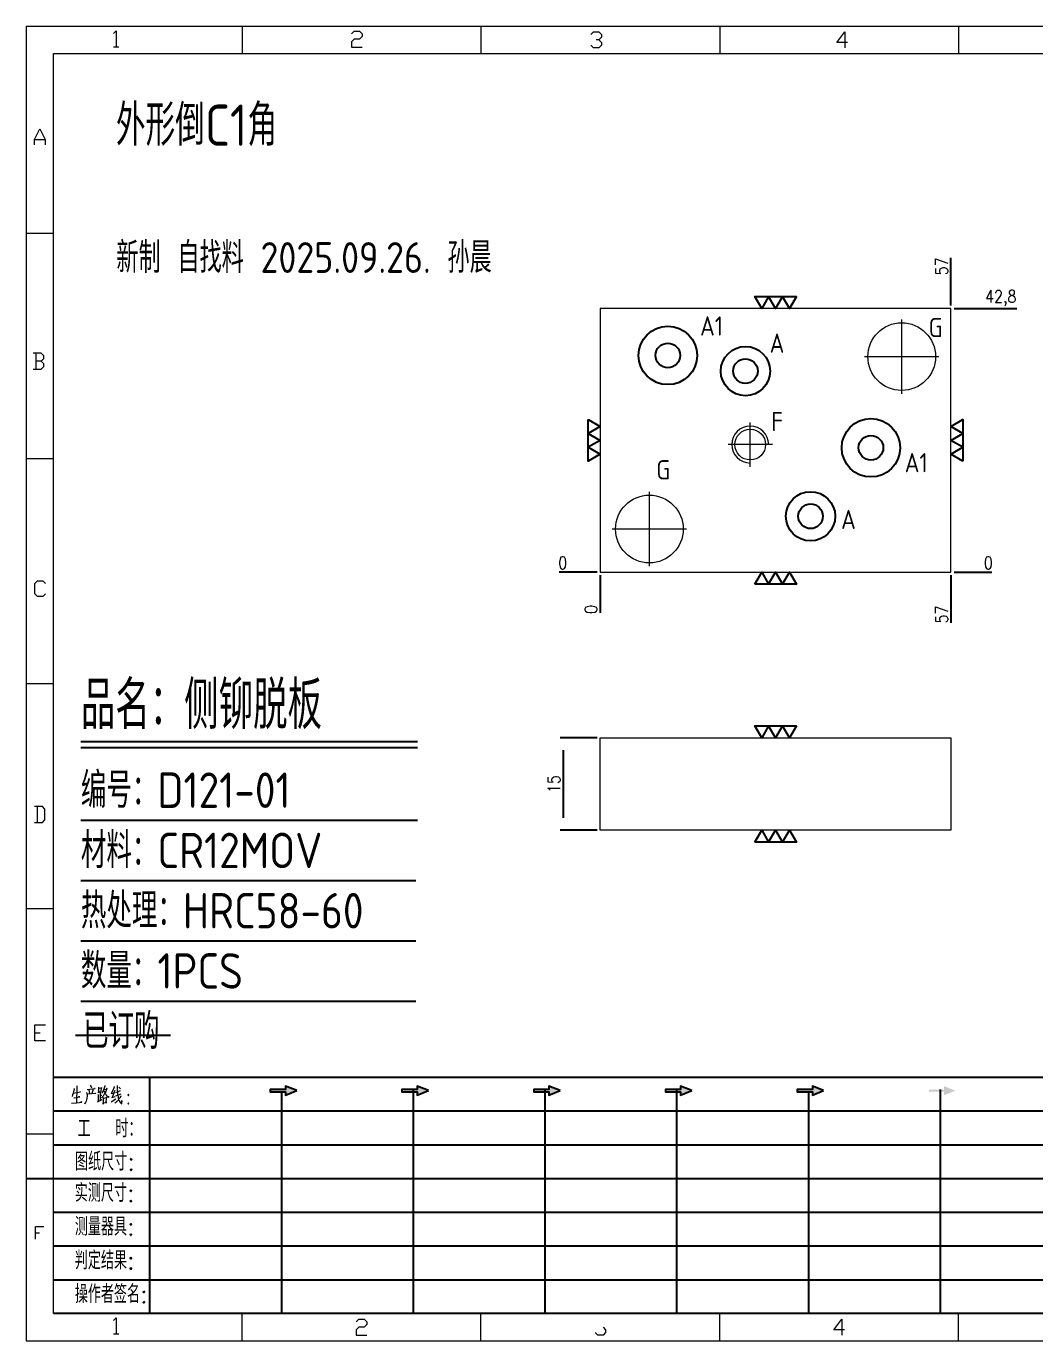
# Model space of a CAD drawing. Header units: millimetres. Extents: x 88508 to 142116, y -5268 to 20283.
# Drawn here: x 114637.9 to 114801.9, y -4880.3 to -4666.8 of the extents above; entities that cross this region are included whole.
import ezdxf
from ezdxf.enums import TextEntityAlignment as Align

# ---------------------------------------------------------------- set-up
doc = ezdxf.new("R2010")
doc.units = ezdxf.units.MM
doc.linetypes.add('CENTER', pattern=[0])
for name, color, linetype in [('DIM', 4, 'Continuous'), ('PH2_W', 1, 'Continuous'), ('PS2', 7, 'Continuous'), ('PS2_O', 40, 'Continuous'), ('PS2_W', 1, 'Continuous'), ('PS_P', 2, 'Continuous'), ('TEXT', 4, 'Continuous')]:
    doc.layers.add(name, color=color, linetype=linetype)
doc.styles.add('chinesef_fs', font='simplex.shx', dxfattribs={"bigfont": 'gbcbig.shx'})
doc.styles.add('gbenor', font='gbenor.shx', dxfattribs={"bigfont": 'gbcbig.shx'})
doc.styles.add('GBENOR_', font='gbenor.shx', dxfattribs={"bigfont": 'gbcbig'})
doc.styles.get("Standard").update_dxf_attribs({"font": 'txt.shx', "width": 0.85, "bigfont": 'ctxt.shx'})
doc.styles.add('TXT', font='txt.shx', dxfattribs={"width": 0.8, "bigfont": 'ctxt.shx'})
doc.dimstyles.new('T-2-WX', dxfattribs={"dimtxt": 2, "dimasz": 2, "dimexe": 0.5, "dimexo": 0.5, "dimgap": 0.5, "dimtad": 1, "dimtxsty": 'Standard', "dimblk": 'OPEN30', "dimcen": 0, "dimazin": 3, "dimtfac": 1, "dimtmove": 0, "dimatfit": 3, "dimldrblk": 'OPEN30', "dimlwd": -1, "dimlwe": -1})

# ---------------------------------------------------------------- blocks, each defined once
blk = doc.blocks.new('U40')
for points in [[(351.8, 337.7), (351.8, 333.2), (367, 339.3), (351.8, 345.3), (351.8, 340.8), (331.2, 340.8), (331.2, 337.7)], [(545.7, 339.3), (530.6, 345.3), (530.6, 340.8), (509.9, 340.8), (509.9, 337.7), (530.6, 337.7), (530.6, 333.2)], [(724.5, 339.3), (709.3, 345.3), (709.3, 340.8), (688.7, 340.8), (688.7, 337.7), (709.3, 337.7), (709.3, 333.2)], [(903.3, 339.3), (888.1, 345.3), (888.1, 340.8), (867.5, 340.8), (867.5, 337.7), (888.1, 337.7), (888.1, 333.2)], [(1082.1, 339.3), (1066.9, 345.3), (1066.9, 340.8), (1046.3, 340.8), (1046.3, 337.7), (1066.9, 337.7), (1066.9, 333.2)], [(1245.7, 337.7), (1245.7, 333.2), (1260.9, 339.3), (1245.7, 345.3), (1245.7, 340.8), (1225.1, 340.8), (1225.1, 337.7)]]:
    blk.add_hatch(color=3).paths.add_polyline_path(points)
at = {"color": 254, "lineweight": 18}
for p, q in [((0, 1783.5), (0, 0)), ((0, 1783.5), (2530.2, 1783.5)), ((941.1, 1783.5), (941.1, 1746.5)), ((1265.1, 1783.5), (1265.1, 1746.5)), ((37, 37), (37, 1746.5)), ((37, 1746.5), (2493.2, 1746.5)), ((0, 1502.7), (37, 1502.7)), ((0, 1197.2), (37, 1197.2)), ((0, 891.7), (37, 891.7)), ((0, 586.3), (37, 586.3)), ((0, 280.8), (37, 280.8)), ((37, 37), (2493.2, 37)), ((941.1, 0), (941.1, 37)), ((1265.1, 0), (1265.1, 37)), ((0, 0), (2530.2, 0))]:
    blk.add_line(p, q, dxfattribs=at)
at = {"color": 254, "linetype": 'Continuous', "lineweight": 18}
for p, q in [((293.1, 1783.5), (293.1, 1746.5)), ((617.1, 1783.5), (617.1, 1746.5)), ((293.1, 0), (293.1, 37)), ((617.1, 0), (617.1, 37))]:
    blk.add_line(p, q, dxfattribs=at)
for p, q in [((38, 357.6), (1598.2, 357.6)), ((38, 311.8), (1598.2, 311.8)), ((37.1, 266), (1598.2, 266)), ((0.1, 220.2), (1598.2, 220.2)), ((37.1, 174.4), (1598.2, 174.4)), ((37.1, 128.6), (1598.2, 128.6)), ((37.1, 82.8), (1598.2, 82.8))]:
    blk.add_line(p, q)
at = {"color": 254}
for p, q in [((167.8, 37), (167.8, 357.6)), ((525.5, 37), (525.5, 340.8)), ((704.3, 37), (704.3, 340.8)), ((883.1, 37), (883.1, 340.8)), ((1240.6, 37), (1240.6, 340.8)), ((346.7, 37), (346.7, 337.9)), ((1061.9, 37), (1061.9, 337.7)), ((1598.2, 37), (38, 37))]:
    blk.add_line(p, q, dxfattribs=at)
at = {"color": 92, "lineweight": 18}
for points in [[(118.3, 1773.7), (121.9, 1777.3), (121.9, 1755.8)], [(441.4, 1773.1), (445, 1776.7), (452.2, 1776.7), (455.8, 1773.1), (455.8, 1769.5), (452.2, 1765.9), (445, 1765.9), (441.4, 1762.3), (441.4, 1755.1), (455.8, 1755.1)], [(766.4, 1772.4), (770, 1776), (777.2, 1776), (780.8, 1772.4), (780.8, 1768.8), (777.2, 1765.2), (773.6, 1765.2)], [(1114.4, 1761.4), (1100, 1761.4), (1110.8, 1775.8), (1110.8, 1754.2)], [(118.3, 1755.8), (125.5, 1755.8)], [(777.2, 1765.2), (780.8, 1761.6), (780.8, 1758), (777.2, 1754.4), (770, 1754.4), (766.4, 1758)], [(11.1, 1622.8), (11.1, 1630), (18.3, 1644.4), (25.5, 1630), (25.5, 1622.8)], [(11.1, 1630), (25.5, 1630)], [(20, 1329), (23.6, 1332.6), (23.6, 1336.2), (20, 1339.8), (9.2, 1339.8)], [(12.8, 1339.8), (12.8, 1318.2)], [(9.2, 1318.2), (20, 1318.2), (23.6, 1321.8), (23.6, 1325.4), (20, 1329), (12.8, 1329)], [(26.1, 1013.2), (22.5, 1009.6), (15.3, 1009.6), (11.7, 1013.2), (11.7, 1027.6), (15.3, 1031.2), (22.5, 1031.2), (26.1, 1027.6)], [(11, 703.2), (21.8, 703.2), (25.4, 706.8), (25.4, 721.2), (21.8, 724.8), (11, 724.8)], [(14.6, 724.8), (14.6, 703.2)], [(26.1, 407), (11.7, 407), (11.7, 428.6), (26.1, 428.6)], [(11.7, 417.8), (18.9, 417.8)], [(12.3, 137.7), (12.3, 155), (23.8, 155)], [(12.3, 146.4), (18.1, 146.4)], [(118.3, 27.4), (121.9, 31), (121.9, 9.4)], [(447.9, 25.7), (451.5, 29.3), (458.7, 29.3), (462.3, 25.7), (462.3, 22.1), (458.7, 18.5), (451.5, 18.5), (447.9, 14.9), (447.9, 7.7), (462.3, 7.7)], [(782.7, 18.5), (786.3, 14.9), (786.3, 11.3), (782.7, 7.7), (775.5, 7.7), (771.9, 11.3)], [(1110.3, 14.9), (1095.9, 14.9), (1106.7, 29.3), (1106.7, 7.7)], [(118.3, 9.4), (125.5, 9.4)]]:
    blk.add_lwpolyline(points, dxfattribs=at)
at = {"color": 92, "lineweight": 0}
for points in [[(65, 342.2), (64.8, 341), (64.1, 337.9), (63.6, 335.7), (62.8, 333.5), (62.1, 331.4)], [(68.4, 345.9), (68.7, 344.4), (68.1, 322.9)], [(82.6, 340.8), (93.7, 342.2), (93.3, 342.4), (92.4, 342)], [(86.1, 336.1), (86, 337.5), (85.3, 339.8)], [(86.7, 346.7), (87.9, 344.6), (88.3, 343)], [(90.3, 341), (90.4, 339.6), (89.1, 335.3)], [(97.8, 344), (98.1, 342.6), (98.1, 340.8), (98.1, 337.9), (98.1, 336.3), (98.2, 337.7), (102.1, 338.3), (101.8, 338.3), (102.1, 343.6), (102.1, 343.2), (102.1, 342.8), (98.2, 342.2)], [(105.5, 341.2), (105.9, 341), (109.6, 341.8), (109.3, 342.6), (108.5, 339.6), (107.6, 337.3), (106.9, 335.9), (105.9, 334.3), (104.3, 332), (103.1, 330.4), (101.9, 329.4)], [(106.6, 346.5), (106.5, 345.2), (105.1, 341.2), (104.2, 338.9), (103.1, 336.3), (102.6, 335.5)], [(104.9, 339.1), (105.3, 338.7), (107, 335.7), (108.6, 333.3), (109.9, 331.2), (110.3, 330.8), (112.6, 330.8), (110.2, 331.2), (109, 332.6)], [(119.3, 344.8), (119.1, 343.8), (116.8, 338.5), (115.4, 335.5), (119.3, 336.3)], [(120.3, 339.4), (118.1, 333.5), (116.4, 330), (116.1, 329.8), (120.5, 331.4)], [(121.7, 336.7), (127.7, 339.6)], [(123.4, 346.5), (123.5, 345.4), (123.5, 340.8), (123.8, 337.3), (124, 335.3), (124.2, 333.1), (124.5, 331), (124.8, 329), (125.2, 327.4), (125.9, 325.7), (126.9, 323.9), (127.9, 322.7), (128.9, 321.7), (129.6, 321.3), (129.9, 326.1), (129.4, 321.5)], [(127.7, 341.6), (127.2, 342.4), (125.7, 344.2)], [(61.4, 322.3), (68.2, 322.9), (75.3, 323.7), (74.9, 323.9), (73.8, 323.5)], [(63.8, 335.9), (73.4, 337.5), (73.1, 337.7), (72.5, 337.3)], [(64.5, 329.6), (64.8, 329.6), (65.1, 329.6), (72.5, 331), (71.9, 331), (70.9, 330.8)], [(82.6, 335.1), (82.6, 331.8), (82.3, 329), (81.9, 326.8), (81.2, 324.9), (80.3, 323.1), (79.6, 321.9), (78.8, 320.9)], [(93.3, 335.5), (94.1, 335.7), (94.3, 335.5), (82.6, 334.3), (82.6, 335.1), (82.2, 336.9)], [(96.5, 323.9), (102.8, 327.2)], [(97.2, 334.3), (97.5, 333.5), (97.7, 324.7)], [(100.2, 337.9), (100.1, 325.9)], [(100.2, 332.6), (102.4, 333.1)], [(104.2, 330), (104.5, 329), (104.5, 321.1), (104.3, 322.1), (104.5, 322.7), (109.2, 323.1), (108.6, 323.1), (109, 329.2), (109, 330), (109.3, 329.4), (108.6, 329.4), (104.6, 328.8)], [(115.3, 324.3), (121.5, 328.2)], [(128.2, 332.4), (128.1, 331.6), (126.9, 329.6), (125.8, 328), (124.5, 326.3), (123, 324.7), (121.4, 323.3), (120.1, 322.3)], [(121.4, 332.2), (128.8, 335.1)]]:
    blk.add_lwpolyline(points, dxfattribs=at)
for points in [[(367, 339.3), (351.8, 345.3), (351.8, 340.8), (331.2, 340.8), (331.2, 337.7), (351.8, 337.7), (351.8, 333.2), (367, 339.3)], [(545.7, 339.3), (530.6, 345.3), (530.6, 340.8), (509.9, 340.8), (509.9, 337.7), (530.6, 337.7), (530.6, 333.2), (545.7, 339.3)], [(724.5, 339.3), (709.3, 345.3), (709.3, 340.8), (688.7, 340.8), (688.7, 337.7), (709.3, 337.7), (709.3, 333.2), (724.5, 339.3)], [(903.3, 339.3), (888.1, 345.3), (888.1, 340.8), (867.5, 340.8), (867.5, 337.7), (888.1, 337.7), (888.1, 333.2), (903.3, 339.3)], [(1082.1, 339.3), (1066.9, 345.3), (1066.9, 340.8), (1046.3, 340.8), (1046.3, 337.7), (1066.9, 337.7), (1066.9, 333.2), (1082.1, 339.3)]]:
    blk.add_lwpolyline(points)
for points in [[(138.7, 332.4), (139.4, 333.5), (138.7, 334.5), (138, 333.5)], [(138.7, 320.9), (139.4, 321.9), (138.7, 322.9), (138, 321.9)]]:
    blk.add_lwpolyline(points, close=True, dxfattribs=at)
at = {"color": 3, "style": 'chinesef_fs'}
for s, p in [('工  时：', (69.5, 275.7)), ('图纸尺寸:', (66.2, 230.9)), ('实测尺寸:', (65.9, 188.4)), ('测量器具:', (65.9, 142.6)), ('判定结果:', (65.9, 96.8)), ('操作者签名:', (65.9, 51))]:
    blk.add_text(s, height=24.57, dxfattribs=at).set_placement(p)
at = {"lineweight": 18, "style": 'GBENOR_'}
blk.add_attdef('文档路径', (2126, 386.9), '', height=17.8, dxfattribs=at)
at = {"lineweight": 20, "style": 'TXT'}
for tag, height, p in [('18-**-**', 16.3, (1866.6, 256.2)), ('客户名称', 16.1, (1741.1, 134, 0)), ('料厚:', 16.1, (1741.3, 93.2, 0))]:
    blk.add_attdef(tag, text='', height=height, dxfattribs=at).set_placement(p, align=Align.MIDDLE)
for tag, p, height in [('88888', (1850.9, 207.5), 14.9), ('材质:', (1691.2, 168, 0), 16.1), ('核准', (1869.4, 127.5, 0), 16.1), ('设计', (1868.8, 88.3, 0), 16.1), ('绘图', (1868.2, 49.1, 0), 16.1)]:
    blk.add_attdef(tag, p, '', height=height, dxfattribs=at)
for tag, p, height, width in [('3', (2234.7, 206.9), 15.8, 0.7), ('4', (2234.7, 167.4), 15.8, 0.7), ('核准日期', (2041.1, 124.2, 0), 16.1, 0.68), ('设计日期', (2041.1, 84.5, 0), 16.1, 0.68), ('1', (2251.9, 85.9), 14.6, 0.7), ('绘图日期', (2040.9, 46.4, 0), 16.1, 0.68), ('2', (2235, 49.2), 14.6, 0.7)]:
    blk.add_attdef(tag, p, '', height=height, dxfattribs=dict(at, width=width))
blk = doc.blocks.new('*D9717')
at = {"layer": 'Defpoints', "color": 0}
for p in [(114731.15, -4755.44), (114788.15, -4755.44), (114793.15, -4755.44)]:
    blk.add_point(p, dxfattribs=at)
at = {"layer": 'DIM', "color": 0}
blk.add_line((114788.65, -4755.44), (114794.78, -4755.44), dxfattribs=at)
at = {"layer": 'DIM', "color": 0, "insert": (114794.22, -4753.94), "char_height": 2, "attachment_point": 5}
blk.add_mtext('0', dxfattribs=at)
blk = doc.blocks.new('_Open30')
blk = doc.blocks.new('*D9718')
at = {"layer": 'Defpoints', "color": 0}
for p in [(114788.15, -4712.64), (114793.15, -4712.64), (114731.15, -4755.44)]:
    blk.add_point(p, dxfattribs=at)
at = {"layer": 'DIM', "color": 0}
blk.add_line((114788.65, -4712.64), (114798.83, -4712.64), dxfattribs=at)
at = {"layer": 'DIM', "color": 0, "insert": (114796.24, -4710.95), "char_height": 2, "attachment_point": 5}
blk.add_mtext('42,8', dxfattribs=at)
blk = doc.blocks.new('*D9719')
at = {"layer": 'Defpoints', "color": 0}
for p in [(114726.15, -4755.44), (114731.15, -4755.44), (114731.15, -4755.44)]:
    blk.add_point(p, dxfattribs=at)
at = {"layer": 'DIM', "color": 0}
blk.add_line((114730.65, -4755.44), (114724.52, -4755.44), dxfattribs=at)
at = {"layer": 'DIM', "color": 0, "insert": (114725.08, -4753.94), "char_height": 2, "attachment_point": 5}
blk.add_mtext('0', dxfattribs=at)
blk = doc.blocks.new('*D9720')
at = {"layer": 'Defpoints', "color": 0}
for p in [(114731.15, -4755.44), (114788.15, -4755.44), (114788.15, -4760.44)]:
    blk.add_point(p, dxfattribs=at)
at = {"layer": 'DIM', "color": 0}
blk.add_line((114788.15, -4755.94), (114788.15, -4763.69), dxfattribs=at)
at = {"layer": 'DIM', "color": 0, "insert": (114786.65, -4762.31), "char_height": 2, "attachment_point": 5, "rotation": 90}
blk.add_mtext('57', dxfattribs=at)
blk = doc.blocks.new('*D9721')
at = {"layer": 'Defpoints', "color": 0}
for p in [(114731.15, -4755.44), (114731.15, -4755.44), (114731.15, -4760.44)]:
    blk.add_point(p, dxfattribs=at)
at = {"layer": 'DIM', "color": 0}
blk.add_line((114731.15, -4755.94), (114731.15, -4762.07), dxfattribs=at)
at = {"layer": 'DIM', "color": 0, "insert": (114729.65, -4761.5), "char_height": 2, "attachment_point": 5, "rotation": 90}
blk.add_mtext('0', dxfattribs=at)
blk = doc.blocks.new('*D9722')
at = {"layer": 'Defpoints', "color": 0}
for p in [(114788.15, -4707.64), (114788.15, -4712.64), (114731.15, -4755.44)]:
    blk.add_point(p, dxfattribs=at)
at = {"layer": 'DIM', "color": 0}
blk.add_line((114788.15, -4712.14), (114788.15, -4704.38), dxfattribs=at)
at = {"layer": 'DIM', "color": 0, "insert": (114786.65, -4705.76), "char_height": 2, "attachment_point": 5, "rotation": 90}
blk.add_mtext('57', dxfattribs=at)
blk = doc.blocks.new('*D9723')
at = {"layer": 'Defpoints', "color": 0}
for p in [(114731.15, -4782.36), (114725.15, -4797.36), (114731.15, -4797.36)]:
    blk.add_point(p, dxfattribs=at)
at = {"layer": 'DIM', "color": 0}
for p, q in [((114730.65, -4782.36), (114724.65, -4782.36)), ((114725.15, -4784.36), (114725.15, -4795.36)), ((114730.65, -4797.36), (114724.65, -4797.36))]:
    blk.add_line(p, q, dxfattribs=at)
at = {"layer": 'DIM', "color": 0, "insert": (114723.65, -4789.86), "char_height": 2, "attachment_point": 5, "rotation": 90}
blk.add_mtext('15', dxfattribs=at)

msp = doc.modelspace()

# ---------------------------------------------------------------- linework, layer by layer
at = {"layer": 'DIM', "color": 4, "linetype": 'Continuous', "lineweight": 25}
for p, q in [((114646.782, -4782.942), (114701.453, -4782.942)), ((114646.782, -4783.949), (114701.453, -4783.949)), ((114646.782, -4795.753), (114701.453, -4795.753)), ((114646.782, -4805.54), (114701.216, -4805.54)), ((114646.782, -4815.328), (114701.216, -4815.328)), ((114646.782, -4825.116), (114701.216, -4825.116))]:
    msp.add_line(p, q, dxfattribs=at)
at = {"layer": 'PH2_W', "color": 4}
for points in [[(114763.029, -4710.686), (114761.903, -4712.636), (114760.777, -4710.686), (114759.651, -4712.636), (114758.525, -4710.686), (114757.4, -4712.636), (114756.274, -4710.686), (114763.029, -4710.686)], [(114729.201, -4730.658), (114731.151, -4731.784), (114729.201, -4732.91), (114731.151, -4734.036), (114729.201, -4735.162), (114731.151, -4736.288), (114729.201, -4737.413), (114729.201, -4730.658)], [(114790.101, -4737.413), (114788.151, -4736.288), (114790.101, -4735.162), (114788.151, -4734.036), (114790.101, -4732.91), (114788.151, -4731.784), (114790.101, -4730.658), (114790.101, -4737.413)], [(114756.274, -4757.386), (114757.4, -4755.436), (114758.525, -4757.386), (114759.651, -4755.436), (114760.777, -4757.386), (114761.903, -4755.436), (114763.029, -4757.386), (114756.274, -4757.386)], [(114763.029, -4780.406), (114761.903, -4782.356), (114760.777, -4780.406), (114759.651, -4782.356), (114758.525, -4780.406), (114757.4, -4782.356), (114756.274, -4780.406), (114763.029, -4780.406)], [(114756.274, -4799.306), (114757.4, -4797.356), (114758.525, -4799.306), (114759.651, -4797.356), (114760.777, -4799.306), (114761.903, -4797.356), (114763.029, -4799.306), (114756.274, -4799.306)]]:
    msp.add_lwpolyline(points, close=True, dxfattribs=at)
at = {"layer": 'PS2', "linetype": 'Continuous', "lineweight": 15}
for points in [[(114788.151, -4712.636), (114731.151, -4712.636), (114731.151, -4755.436), (114788.151, -4755.436)], [(114731.151, -4782.356), (114788.151, -4782.356), (114788.151, -4797.356), (114731.151, -4797.356)]]:
    msp.add_lwpolyline(points, close=True, dxfattribs=at)
at = {"layer": 'PS2_O', "color": 4, "linetype": 'CENTER', "lineweight": 15}
for p, q in [((114780.151, -4726.486), (114780.151, -4714.386)), ((114774.101, -4720.436), (114786.201, -4720.436)), ((114739.151, -4754.486), (114739.151, -4742.386)), ((114745.201, -4748.436), (114733.101, -4748.436))]:
    msp.add_line(p, q, dxfattribs=at)
at = {"layer": 'PS2_O', "color": 2, "linetype": 'CENTER', "lineweight": 15}
for p, q in [((114755.538, -4738.319), (114755.538, -4731.119)), ((114759.138, -4734.719), (114751.938, -4734.719))]:
    msp.add_line(p, q, dxfattribs=at)
at = {"layer": 'PS2_O', "color": 2, "linetype": 'Continuous', "lineweight": 15}
for centre, radius in [((114780.151, -4720.436), 5.5), ((114755.538, -4734.719), 2.5), ((114739.151, -4748.436), 5.5)]:
    msp.add_circle(centre, radius, dxfattribs=at)
at = {"layer": 'PS2_O', "color": 3}
for centre in [(114742.151, -4720.236), (114754.758, -4722.781), (114765.339, -4746.369)]:
    msp.add_circle(centre, 2, dxfattribs=at)
at = {"layer": 'PS2_O', "color": 3, "linetype": 'Continuous'}
msp.add_circle((114775.151, -4735.236), 2, dxfattribs=at)
at = {"layer": 'PS2_O', "color": 2, "linetype": 'Continuous', "lineweight": 15}
msp.add_arc((114755.538, -4734.719), 3, 0, 270, dxfattribs=at)
at = {"layer": 'PS2_W', "color": 1}
for centre, radius in [((114742.151, -4720.236), 4.75), ((114754.758, -4722.781), 4), ((114775.151, -4735.236), 4.75), ((114765.339, -4746.369), 4)]:
    msp.add_circle(centre, radius, dxfattribs=at)
at = {"layer": 'PS_P'}
msp.add_line((114645.905, -4830.664), (114661.329, -4830.664), dxfattribs=at)

# ---------------------------------------------------------------- block references
at = {"ltscale": 3, "xscale": 0.1197178852415366, "yscale": 0.1197178852415366, "zscale": 0.1197178852415366}
msp.add_blockref('U40', (114637.913, -4880.288), dxfattribs=at)

# ---------------------------------------------------------------- texts
at = {"layer": 'DIM', "color": 3, "linetype": 'Continuous', "lineweight": 25, "style": 'gbenor'}
for s, height, p in [('品名：侧铆脱板', 7.7728, (114646.782, -4780.927)), ('编号：D121-01', 5.7576, (114646.782, -4793.737)), ('材料：CR12MOV', 5.7576, (114646.782, -4803.525)), ('热处理：HRC58-60 ', 5.7576, (114646.782, -4813.313)), ('数量：1PCS', 5.7576, (114646.782, -4823.101)), ('已订购', 5.7576, (114647.132, -4832.889))]:
    msp.add_text(s, height=height, dxfattribs=at).set_placement(p)
at = {"layer": 'PS_P', "color": 6, "style": 'gbenor'}
msp.add_text('新制 自找料 2025.09.26. 孙晨', height=5, dxfattribs=at).set_placement((114683.041, -4704.074), align=Align.MIDDLE)
at = {"layer": 'TEXT', "color": 4, "lineweight": 18, "style": 'gbenor'}
msp.add_text('外形倒C1角', height=6.685, dxfattribs=at).set_placement((114652.477, -4686.182))
at = {"layer": 'TEXT', "color": 4, "style": 'gbenor'}
for s, p in [('A1', (114749.25, -4715.455)), ('G', (114785.663, -4715.71)), ('A', (114759.884, -4718.25)), ('F', (114759.911, -4730.976)), ('G', (114741.414, -4738.819)), ('A1', (114782.504, -4737.655)), ('A', (114771.495, -4746.869))]:
    msp.add_text(s, height=3.12, dxfattribs=at).set_placement(p, align=Align.MIDDLE_CENTER)

# ---------------------------------------------------------------- dimensions: what is measured, and where the dimension line sits
at = {"layer": 'DIM', "color": 4}
for feature_location, offset, dtype, origin, picture, middle in [((114788.151, -4712.636), (0, 5), 1, (114731.151, -4755.436), '*D9722', (114786.651, -4705.76)), ((114788.151, -4712.636), (5, 0), 0, (114731.151, -4755.436), '*D9718', (114796.242, -4710.945)), ((114731.151305367, -4755.43584328), (-5, 0), 0, (114731.151305367, -4755.43584328), '*D9719', (114725.0846387, -4753.93584328)), ((114788.151305367, -4755.43584328), (5, 0), 0, (114731.151305367, -4755.43584328), '*D9717', (114794.217972033, -4753.93584328)), ((114731.151305367, -4755.43584328), (0, -5), 1, (114731.151305367, -4755.43584328), '*D9721', (114729.651305367, -4761.502509947)), ((114788.151, -4755.436), (0, -5), 1, (114731.151, -4755.436), '*D9720', (114786.651, -4762.312))]:
    dim = msp.add_ordinate_dim(feature_location=feature_location, offset=offset, dtype=dtype, origin=origin, dimstyle='T-2-WX', dxfattribs=at)
    dim.commit()
    dim.dimension.update_dxf_attribs({"geometry": picture, "text_midpoint": middle})
dim = msp.add_linear_dim(base=(114725.151, -4797.356), p1=(114731.151, -4782.356), p2=(114731.151, -4797.356), angle=90, dimstyle='T-2-WX', dxfattribs=at)
dim.commit()
dim.dimension.update_dxf_attribs({"geometry": '*D9723', "text_midpoint": (114723.651, -4789.856)})

doc.saveas('drawing.dxf')
